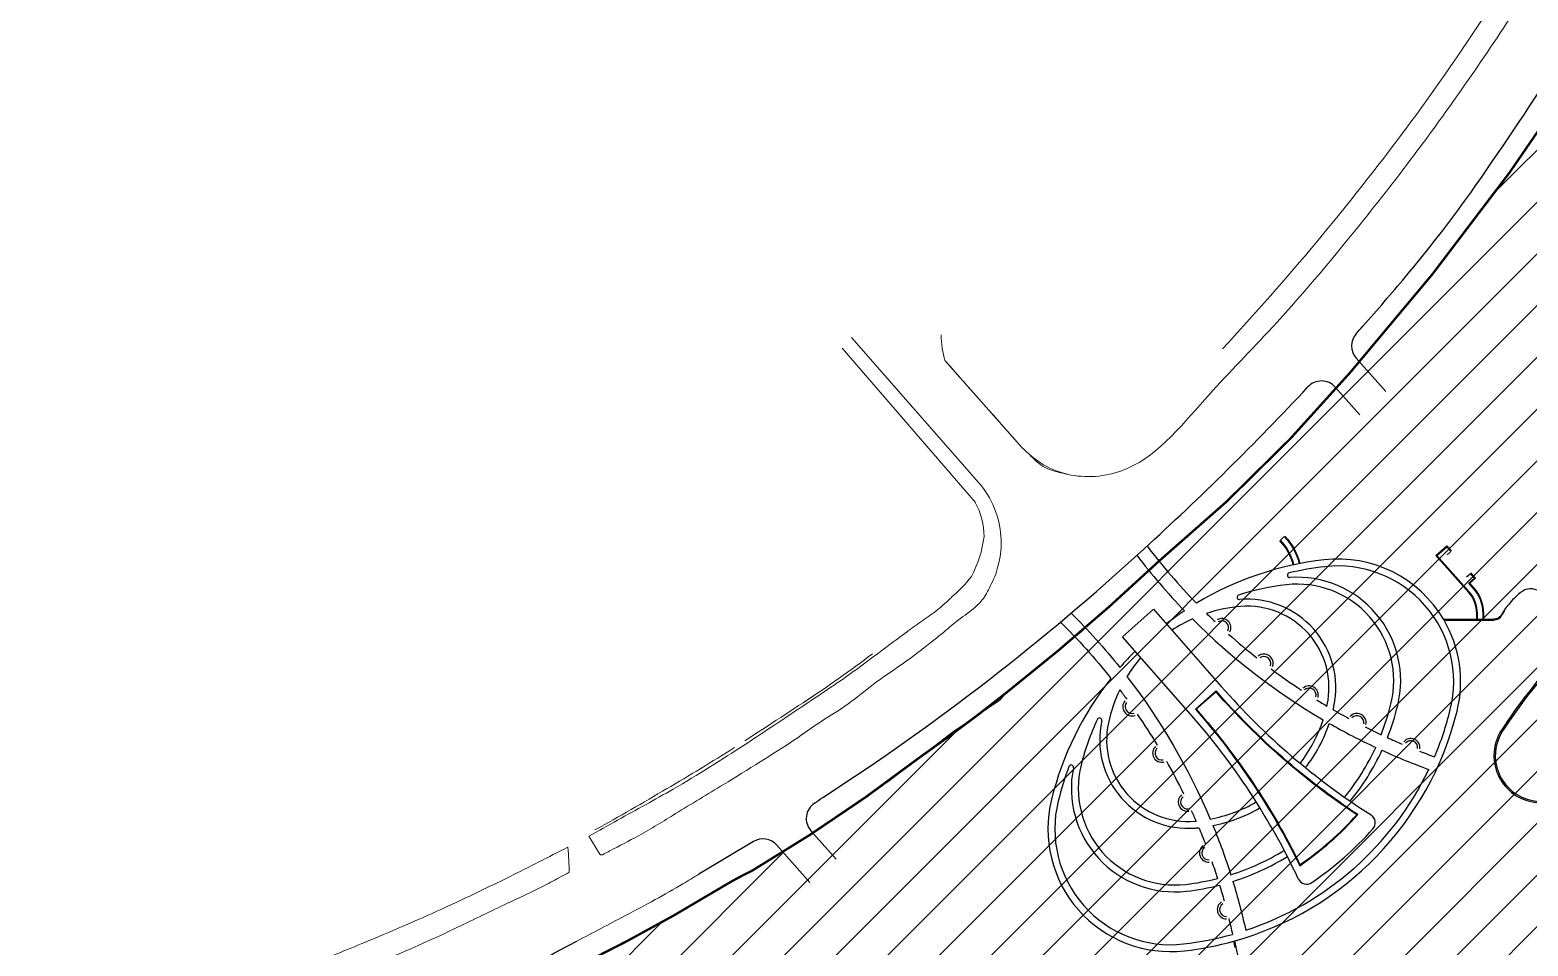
# Model space of a CAD drawing. Extents: x 216 to 1057, y -885 to -291.
# Drawn here: x 996.48 to 1005.25, y -659.51 to -654.15 of the extents above; entities that cross this region are included whole.
import ezdxf

# ---------------------------------------------------------------- set-up
doc = ezdxf.new("R2010")
doc.units = 0
doc.header["$LTSCALE"] = 1000
doc.header["$MEASUREMENT"] = 0
doc.linetypes.add('2', pattern=[0])
doc.linetypes.add('ACAD_ISO05W100', pattern=[34, 24, -3, 0.5, -3, 0.5, -3])
doc.layers.get('0').update_dxf_attribs({"linetype": 'CONTINUOUS'})

# ---------------------------------------------------------------- blocks, each defined once
blk = doc.blocks.new('索引图')
h = blk.add_hatch()
h.set_pattern_fill('ANSI31', color=251, scale=5000)
h.set_pattern_definition([(45, (-343244937.3183714, -671142701.8827525), (-5612.66007566822, 5612.660075668221), [])])
edge = h.paths.add_edge_path()
edge.add_line((474407.5695034266, 849246.0949320793), (471961.4824168682, 872080.5886471272))
edge.add_arc((473802.7239907384, 874479.3053838015), 3023.906829938613, 112.14770612387011, 232.49035710153208, ccw=False)
edge.add_line((472662.7244598269, 877280.0934131145), (485144.5482437611, 876056.6904962063))
edge.add_arc((490821.6291841269, 894818.1495767832), 19601.57123384822, 253.1645670300042, 285.0454535990267)
edge.add_arc((535425.1867590547, 934510.5323102474), 70696.5205690701, 236.0173147541104, 273.4034183485807)
edge.add_arc((535504.6345329881, 891078.1280997992), 27450.00000291775, 278.626962257317, 310.0839641810231)
edge.add_arc((507987.6031206846, 837504.7870352268), 55706.71354032421, 35.78127363576395, 42.86748750051143)
edge.add_arc((460404.9622062445, 879583.3686020374), 88510.51567408946, 357.2924791764528, 383.2197027970678)
edge.add_arc((611879.5264365077, 967468.6756749153), 87900.88406072807, 177.822075168889, 217.0728858094556, ccw=False)
edge.add_arc((521394.0556711555, 969755.5174274445), 2849.99999992837, 21.6969756052398, 136.7241946144876)
edge.add_arc((-1051364.124063849, 1756782.142626643), 1755957.063733553, 333.4427902041672, 333.7850218765273)
edge.add_arc((451831.639523685, 1016629.958314657), 80420.50501293989, 333.7850218763528, 349.163224694669)
edge.add_arc((680700.5987665653, 979929.2554711103), 151428.2793542369, 157.7845440161333, 171.806633082232, ccw=False)
edge.add_arc((673499.7102047205, 982870.149908185), 143649.998299275, 142.7410691608906, 157.784544016253, ccw=False)
edge.add_line((559167.5784763098, 1069838.45255816), (558548.3468564749, 1078406.886191487))
edge.add_line((558548.3468564749, 1078406.886191487), (557329.3905843496, 1099741.710198522))
edge.add_arc((545843.7931640148, 1099166.339105248), 11499.99999986853, 2.867835175945921, 74.28143903347058)
edge.add_line((548959.2845650315, 1110236.285506606), (535075.7167782784, 1114143.633788943))
edge.add_arc((535888.4536654949, 1117031.445893526), 2999.999999869557, 185.8751967509291, 254.2814390329491, ccw=False)
edge.add_arc((501309.9255030155, 1114587.172596693), 31666.48874836095, 3.869863132161769, 7.879743417269482)
edge.add_arc((529089.9081161022, 1118431.95366621), 3621.707140081853, 7.879743415470297, 55.74017717469603)
edge.add_line((531128.7359472513, 1121425.270168543), (521378.2423542738, 1126248.940049648))
edge.add_arc((30220.45447468758, 1349568.658356905), 539543.9455499442, 326.7720747651391, 335.5496474575754, ccw=False)
edge.add_arc((-6171.933083176613, 1372077.675903082), 582321.4335526038, 318.7051269726821, 326.88160868489615, ccw=False)
edge.add_arc((171776.2617781758, 1209439.882978201), 341327.7311211052, 309.70752646402156, 319.5040732944212, ccw=False)
edge.add_arc((55117.16018939018, 1301809.262161613), 487887.9099547695, 308.1793238806736, 313.31941270813155, ccw=False)
edge.add_arc((126118.8730468154, 1207856.378620386), 370152.4186992944, 304.9436071108155, 308.5293949241199, ccw=False)
edge.add_arc((113823.9324491024, 1196839.611242294), 368528.5447735003, 300.64306800766445, 307.49238635127136, ccw=False)
edge.add_arc((337424.3314990997, 805994.5203204155), 81990.28941735627, 115.8628856578045, 121.4015220407493)
edge.add_arc((97639.0413556695, 1198802.421962738), 378221.6541062893, 296.06110377461727, 301.4015220409873, ccw=False)
edge.add_line((263802.9439566135, 859036.0653184652), (256962.0801167488, 855781.1913676262))
edge.add_arc((375754.2405962944, 905340.6315073967), 128715.6381267079, 202.6456306824729, 225.5096330048358)
edge.add_line((285551.6938570142, 813518.9779603481), (287730.2858566642, 811467.9149770737))
edge.add_line((287730.2858566642, 811467.9149770737), (289964.6812006235, 809643.117395997))
edge.add_line((289964.6812006235, 809643.117395997), (292923.6812007427, 809168.117395997))
edge.add_line((292923.6812007427, 809168.117395997), (295884.6812006235, 809653.117395997))
edge.add_line((295884.6812006235, 809653.117395997), (298547.6812006235, 811028.117395997))
edge.add_line((298547.6812006235, 811028.117395997), (303657.6812006831, 816639.117395997))
edge.add_line((303657.6812006831, 816639.117395997), (307014.6812006235, 820433.117395997))
edge.add_line((307014.6812006235, 820433.117395997), (310989.6812006235, 823565.117395997))
edge.add_line((310989.6812006235, 823565.117395997), (315464.6812006235, 825937.117395997))
edge.add_line((315464.6812006235, 825937.117395997), (320286.6812006235, 827489.117395997))
edge.add_line((320286.6812006235, 827489.117395997), (325298.6812007427, 828160.117395997))
edge.add_line((325298.6812007427, 828160.117395997), (330357.6812006235, 827930.117395997))
edge.add_line((330357.6812006235, 827930.117395997), (335295.6812006235, 826811.117395997))
edge.add_line((335295.6812006235, 826811.117395997), (341051.6812006235, 824161.117395997))
edge.add_line((341051.6812006235, 824161.117395997), (346204.6812006235, 820502.117395997))
edge.add_line((346204.6812006235, 820502.117395997), (350596.6812006235, 815934.117395997))
edge.add_line((350596.6812006235, 815934.117395997), (354066.6812006235, 810637.117395997))
edge.add_line((354066.6812006235, 810637.117395997), (359598.6812006235, 811577.117395997))
edge.add_line((359598.6812006235, 811577.117395997), (359737.6812006235, 810907.117395997))
edge.add_line((359737.6812006235, 810907.117395997), (370781.6812006235, 813067.117395997))
edge.add_line((370781.6812006235, 813067.117395997), (372251.6812006235, 813335.117395997))
edge.add_line((372251.6812006235, 813335.117395997), (376772.6812006235, 813996.117395997))
edge.add_line((376772.6812006235, 813996.117395997), (381313.6812006235, 814298.117395997))
edge.add_line((381313.6812006235, 814298.117395997), (385873.6812006235, 814250.117395997))
edge.add_line((385873.6812006235, 814250.117395997), (390422.6812006235, 813852.117395997))
edge.add_line((390422.6812006235, 813852.117395997), (392002.6812006235, 813659.117395997))
edge.add_line((392002.6812006235, 813659.117395997), (397031.6812006235, 813260.117395997))
edge.add_line((397031.6812006235, 813260.117395997), (402062.6812006235, 813661.117395997))
edge.add_line((402062.6812006235, 813661.117395997), (402062.6812006235, 813651.117395997))
edge.add_line((402062.6812006235, 813651.117395997), (402132.6812006235, 813671.117395997))
edge.add_line((402132.6812006235, 813671.117395997), (402202.6812006235, 813680.117395997))
edge.add_line((402202.6812006235, 813680.117395997), (402202.6812006235, 813690.117395997))
edge.add_line((402202.6812006235, 813690.117395997), (405803.6812006235, 814374.117395997))
edge.add_line((405803.6812006235, 814374.117395997), (409474.6812006235, 814617.117395997))
edge.add_line((409474.6812006235, 814617.117395997), (411174.6812006235, 814594.117395997))
edge.add_line((411174.6812006235, 814594.117395997), (423522.6812006235, 813482.117395997))
edge.add_line((423522.6812006235, 813482.117395997), (423677.6812006235, 805492.117395997))
edge.add_line((423677.6812006235, 805492.117395997), (432317.0690256953, 805645.7726012468))
edge.add_arc((461112.1766551137, 818656.104942441), 31597.89504093763, 96.38033133729942, 204.3146137160496, ccw=False)
edge.add_arc((463263.4610075951, 792938.2904518843), 57399.99999606382, 78.80503004148352, 95.66161567550171, ccw=False)
at = {"color": 251, "linetype": '2', "lineweight": 13}
for p, q in [((351263.807872057, 963227.4181135893), (323162.7325276732, 995333.4098328352)), ((321118.5776646733, 993042.0952570438), (350002.1042919159, 959524.681057334)), ((343461.6569241285, 990257.6690577269), (360167.6667819023, 971417.3560135365)), ((370504.7750124335, 929498.4438859224), (373319.1605116129, 931782.2489000559))]:
    blk.add_line(p, q, dxfattribs=at)
at = {"color": 251}
for p, q in [((439056.2902178764, 983626.6379675865), (432636.2082336545, 990852.5463315248)), ((433374.8287128806, 978578.7676079273), (428061.5071814656, 984558.9987932444)), ((388678.2545247078, 936392.3430981636), (403354.8293341398, 919686.4356367588)), ((396593.4674791694, 913746.4031565189), (381916.8926740289, 930452.310612917)), ((319799.1226607561, 882228.4330083132), (314330.8116470575, 888383.1074172258))]:
    blk.add_line(p, q, dxfattribs=at)
at = {"color": 251, "linetype": 'Continuous', "lineweight": 13}
for p, q in [((356692.7602581382, 918290.3315685987), (370504.7750124335, 929498.4438859224)), ((345052.2741857767, 909761.341303587), (355278.6619659662, 916725.7937328815)), ((355278.6619659662, 916725.7937328815), (356692.7602581382, 918290.3315685987)), ((331209.8108091354, 899111.5587302446), (345052.2741857767, 909761.341303587)), ((266181.9206158519, 887233.9096961021), (268544.8008765578, 883290.6156159639))]:
    blk.add_line(p, q, dxfattribs=at)
at = {"color": 251, "linetype": 'ACAD_ISO05W100', "ltscale": 0.03, "const_width": 500}
blk.add_lwpolyline([(481547.5290536284, 1053914.230127573, -0.03569177615521699), (431339.6634726524, 987783.7065854073, -0.04277155296237365), (389839.9275994301, 946851.1214500666, -0.02243162970315699), (356692.7602581382, 918290.3315685987, -0.01564722771761922), (338131.0424974561, 904436.4500168562, -0.02989468993430488), (301658.6100547314, 879772.7063126564, 0.02417156611890253), (294704.7419416308, 875976.2624163628, -0.02330618897721168), (263802.9439566135, 859036.0653184652)], format="xyb", dxfattribs=at)
at = {"color": 251}
for points in [[(513162.3320193291, 1019317.589305162, 0.4090871877447271), (501052.3896951079, 1017955.514203787, 0.4139474956121382), (502064.7043381929, 1008961.148175597, 0.2723930340718778), (510805.2141456008, 1007794.744577527, -0.9553847404931237), (511578.9771199226, 1006171.614598036, 0.2080657699990617), (497955.2162752151, 988977.1874586344, 0.09653899987988611), (495373.0609716773, 950662.025005579, -0.2445383057740395), (494411.9932025671, 948065.2841091156, -0.01830963389634088), (488532.5163736343, 943112.6148446798, 0.02025097341303431), (480722.1544770002, 936481.4401433468, -0.3478684332301238), (478246.5794426203, 936295.7377419472), (472373.8671888709, 940267.7388675213), (472373.8671888709, 940267.7388675213, 0.3245975769729708), (468269.4422152042, 940031.88699615, 0.0648529393691467), (465033.0427007675, 936610.075344801, 0.02303803902833777), (464109.1824299097, 935205.5585776567, -0.2636964546209778), (462396.9111028314, 934226.4980971813), (451586.2864295244, 934185.8039387465)], [(416991.5040467381, 952153.0384215117, -0.1357601311590371), (420221.0443212986, 946278.3755201101, -0.1356216524559188)], [(417103.7560065389, 952252.7721502781, -0.1357436947586748), (420368.4042303562, 946307.0427533388, -0.1357436947586748)], [(387255.6453527808, 950135.7172513008, 0.03001287975687214), (397957.2600612044, 937719.0946105719, 0.01800439729316498)], [(415981.0943785906, 951255.3086717129, -0.1362616757876607), (418898.1143810153, 946006.0426902771, -0.1362616757876607)], [(416093.3762467504, 951355.0689735413, -0.1361707903495563), (419044.8087872267, 946037.5740324259)], [(458773.1200808287, 934212.8571531773), (458768.3893927336, 935469.5822720528, 0.1826540900674947), (457001.3640567064, 940092.5868161917), (449901.0036505461, 948084.1598294973), (452255.8199323416, 950176.3692549467), (453252.1101348996, 949055.0281686783)], [(458923.1190180779, 934213.4217939377), (458918.3883299828, 935470.1469128132, 0.1826540900660694), (457113.4981653094, 940192.2158364058), (450112.7667791843, 948071.6547408104), (452243.3148440123, 949964.60612607), (453139.976026237, 948955.3991484642)], [(385010.5138327479, 948132.7293058634, 0.02846210033075462), (395365.5589780807, 936083.1919126511, 0.01675414159331856)], [(451586.2864295244, 934185.8039387465, 0.2962853832237738), (425652.0958046913, 947117.9544914961, 0.1072352119515763), (397957.2600612044, 937719.0946105719)], [(460123.1105163693, 934217.9388841391), (460118.379828155, 935474.6640385389, 0.1826540900652397), (458010.5710346699, 940989.2479981184), (457054.0001917481, 942065.8842949867), (458287.4754059911, 943161.8035347462), (457390.8142237067, 944171.0105125904)], [(460273.1094536185, 934218.5035248995), (460268.3787654042, 935475.2286792994, 0.1826540900644231), (458122.7051431537, 941088.8770186901), (457265.7633203864, 942053.3792062998), (458499.2385349274, 943149.2984462976), (457502.9483323693, 944270.6395328045)], [(395365.5589780807, 936083.1919126511, 0.01756570268159494), (391424.0260262489, 933266.9132746458, 0.01756570268159494)], [(451673.7561932802, 934036.1321362257), (462397.4757400155, 934076.4991598129, 0.2636964546379613), (464238.1648919582, 935128.9849237204, -0.01368300031257687), (464766.9705934525, 935966.6257445812)], [(368411.0387449861, 933692.6187651157, -0.03016783792713431), (379406.1430829763, 921421.4551820755, -0.01800439729316498)], [(370703.3291627169, 935644.5796265602, -0.0285714819711509), (381362.2081050277, 923780.8834539652, -0.01675414159331856)], [(397102.9579851627, 934311.7703026533, 0.06434176855567636), (425432.4341308475, 912429.1257221699)], [(400164.8206120729, 935500.0742228031, 0.004625740143516229), (401984.9320524931, 933744.737339139, 0.004625740143516229)], [(406091.6502979398, 864446.5393550396, 0.2702456340401219), (454484.9096037149, 914298.4223166704, 0.1961613523256495), (451586.2864295244, 934185.8039387465, 0.1944698421509282)], [(404929.5462916493, 931037.6373559237, 0.01458339406093102), (411027.7193715572, 925905.401606679)], [(384662.6641756296, 927326.8807895184, 0.01756570268173289), (381362.2081050277, 923780.8834539652, 0.01756570268173289)], [(414197.8778691888, 923466.2955334187, 0.01458339406017918), (420721.6702389121, 918887.2463078499)], [(379406.1430830359, 921421.4551820755, 0.1072352105816244), (366518.7276733518, 895167.7507454157, 0.5228337036395762), (395351.5413823128, 862348.218208313, 0.03973102790616915), (406091.6502978802, 864446.5393551588, 0.03973102790616915)], [(382895.1165749431, 921829.8115811348, -0.06434176855567636), (400946.9521533251, 890917.9920815229)], [(381322.3703243732, 918946.4908940792, -0.004625740143516229), (382828.6754509211, 916915.4669907093, -0.004625740143516229)], [(424093.0623337626, 916734.8386608362, 0.004625740144330013), (426256.2680450082, 915425.4287618399)], [(385133.991985321, 913646.7273234129, -0.01458339406093102), (389438.0990096927, 906938.3578180075)], [(427612.4817647338, 914632.0479416847, 0.007082500212497655), (430992.4456731081, 912744.0908321142, 0.007082500212497655)], [(421635.626155138, 902042.4194628, 0.0817333613241752), (426758.3913023472, 911663.3754639626)], [(426758.3913023472, 911663.3754639626, 0.02032306187752048), (436837.4130274057, 906446.9055228233)], [(434539.2175251245, 910894.8875536919, 0.00708250021273148), (438022.2598775029, 909204.6348974705)], [(439386.3919260502, 908575.4752337933, 0.006433320743158788), (442606.2855217457, 907161.5169036388, 0.006433320743158788)], [(391448.6055822372, 903480.467325449, -0.01458339406017918), (395149.3174065351, 896421.2683137655)], [(431330.5190356374, 894784.0246447325, 0.0611405649536888), (438199.8761553168, 905819.4375115633)], [(438199.8761553168, 905819.4375115633, 0.01965172360363497), (448362.9573366642, 901678.4524891376)], [(446311.4565225244, 905654.5825352669, 0.006433320743332663), (449604.2122392058, 904419.7737571001)], [(396849.5962567925, 892800.7441573143, -0.004625740144330013), (397869.5008826852, 890486.9144775867)], [(401535.5544629693, 889504.4563728571, 0.08173336132502285), (411736.1488246322, 893345.4707964659, 0.08173336132502285)], [(398481.6068872213, 889039.815649271, -0.007082500212497655), (399918.5336216688, 885444.8497761488, -0.007082500212497655)], [(401535.5544630289, 889504.4563728571, -0.02032306187752048), (405410.4987905622, 878837.5428529978)], [(314117.6611557603, 877180.5626487732), (306940.0112321377, 885259.1266176701, 0.3595192978267004), (301906.4897542, 886041.1044592857), (290009.1010619402, 878971.7719644308)], [(401295.5460000038, 881689.4562886953, -0.00708250021273148), (402523.1392764449, 878017.7328763008)], [(405857.2688724399, 877405.61465168, 0.0611405649539592), (417685.484662354, 882796.5065634251, 0.0611405649539592)], [(405857.2688724399, 877405.61465168, -0.01965172360363497), (408654.8590475321, 866793.8539463282)], [(402971.371981144, 876583.9317845106, -0.006433320743158788), (403958.8630105853, 873208.7496570349, -0.006433320743158788)], [(404976.0566521883, 869340.3571702242, -0.006433320743332663), (405776.5061708093, 865915.9924852848)], [(239880.1291438937, 853142.5282648802, -0.4228853565821276), (245886.2833764553, 850771.5898610353, 0.2529162047576609), (347011.6755878925, 768880.4085817337, 0.09220054820227283), (374790.9654898643, 768679.3973325491, 0.1440518071505385), (394628.0076516271, 778598.8650978804, 0.1492931059381603), (399367.5640538931, 786789.4807450771, 0.2515724883729861), (396783.2570945024, 796322.2166780233, 0.108900699241545), (389927.519839108, 800974.3183487654, -0.3941672198063432), (389345.5121468306, 802208.6310024261), (390725.5947622061, 806512.1224629879, 0.1812970175332238), (357542.0380399823, 804905.7787868977), (359328.2957456112, 800762.768813014, -0.4073889333189361), (358827.2670502663, 799458.0616323948, 0.08419405253341218), (347273.1623607874, 791580.2996325493, -0.2945042359894907), (325998.1887803674, 787409.3500329256, -0.2037868876644319), (256619.8677201867, 856219.756587863, -0.3871993919865863), (258706.1467649341, 861910.2876398563, 0.0003028466654347193), (263573.701883316, 864451.5087455511)], [(406236.4080648422, 864487.1407866478, -0.05150528587108082), (409124.584384501, 836523.8499048948, -0.04556966617759284), (406861.1334038377, 811740.3601363897, -0.04556966617759284)]]:
    blk.add_lwpolyline(points, format="xyb", dxfattribs=at)
for points in [[(524320.8847467899, 970920.0652199984, 0.627298958791733), (518663.4131643772, 971325.8968404531, -0.09666452262827732), (491211.3461182117, 939685.3169002533, 0.08248146738664587), (464130.9714184999, 910192.1930299997, 0.5372785172066946), (470845.0939959884, 894653.5413755178, 0.02097833861029267), (482411.8108896613, 893083.2306547165, 0.1742824104172508), (492337.9490101337, 895640.1431496143, 0.04503163633287354), (511845.8682134151, 911649.5746705532, 0.3017547299942069)], [(524042.1391205788, 970809.1559063196, 0.6272989587971705), (518923.4743555188, 971176.3368963003, -0.0966645226280461), (491396.0929964781, 939448.9515242577, 0.08248146738682281), (464382.2081034184, 910028.2414268255, 0.5372785172033565), (470897.883708179, 894948.8602646589, 0.0209783386102206), (482439.6664025187, 893381.9346392155, 0.1742824104177238), (492169.2473325133, 895888.2152035236, 0.04503163633298047), (511635.4788421392, 911863.4351682663, 0.301754729993224)], [(397719.1819760799, 914737.7507562637, -0.06755477444358027), (420361.8765782714, 880795.2303442955, 0.06060722301159205), (432970.4345069528, 891872.1768740416, -0.06755477444358027), (402226.7565431595, 918697.7724130154)], [(397931.0840438008, 914724.2483234406, -0.06701839343593197), (420420.4439260364, 881017.2547174692, 0.05935032221544748), (432742.715939939, 891842.6920131445, -0.0670183928789339), (402212.8555582762, 918485.8961174488)]]:
    blk.add_lwpolyline(points, format="xyb", close=True, dxfattribs=at)
for points in [[(416168.6862656474, 951421.9804911613), (416916.2469899058, 952086.1739596128)], [(453065.2199537158, 948888.9798012972), (452317.6592293382, 948224.7863329649)], [(456568.4974267483, 943440.3976972103), (457316.0581510067, 944104.5911656618)], [(388678.2545247078, 936392.3430981636), (381916.8926740289, 930452.310612917)], [(294709.7365591526, 875992.2547682524), (301658.6100547314, 879772.7063126564)]]:
    blk.add_lwpolyline(points, dxfattribs=at)
at = {"color": 251, "linetype": 'Continuous', "lineweight": 13, "extrusion": (0, 0, -1)}
for centre, radius, start, end in [((-2615.138897418976, 1366265.02494657), 548036.0703939234, 209.3681966380797, 216.4899300739629), ((25216.8353908658, 1390535.753443837), 584857.5833593179, 216.7735345602653, 222.8416374562012)]:
    blk.add_arc(centre, radius, start, end, dxfattribs=at)
at = {"color": 251}
for centre, radius, start, end in [((-265570.852524519, 1532753.650696516), 882504.3691183287, 325.00657868603, 327.1618073398789), ((208588.157515049, 1205108.532379866), 306186.2292889311, 320.0412379943725, 324.3499228479203), ((72040.1362131238, 1319518.546039701), 484329.4675751897, 318.3732196135135, 320.0412379943725), ((-22890.41019439697, 1399869.629379392), 608671.5376013446, 318.4510525038741, 318.6554847004117), ((435626.4511311054, 993509.3202050924), 4000, 138.4510525038741, 221.6204814496784), ((-22890.4101960659, 1399869.629377365), 608671.537601246, 312.2709490864704, 316.983831974718), ((425071.2642840743, 981902.224919796), 4000, 41.6204814496784, 136.983831974718), ((32490.5957929492, 1334954.213625312), 523391.4781031181, 302.9136419972432, 312.5647808138438), ((433464.4913246632, 878595.3607097864), 67466.50913559769, 96.50432488433788, 103.1970709632098), ((428665.1872764826, 920690.0788021088), 25099.08520389885, 346.0959811218042, 96.50432488433788), ((418175.9618782997, 943793.322435379), 500, 103.1970709632098, 274.0871399344956), ((419811.8966138959, 920898.803637147), 22452.89248570435, 346.1688106238835, 94.08713993449561), ((407271.054744482, 938989.2335268259), 500, 108.1570145595969, 275.1420270778622), ((423272.8257472515, 890196.2297286987), 51849.91621089941, 96.4314778442821, 108.1570145595969), ((419811.8974298239, 920898.8043539524), 20952.89186480069, 346.1688106238835, 96.43148200296697), ((410218.9638391733, 905055.0514826775), 32062.20837178465, 94.72273234342173, 108.2752535044345), ((409034.2304133177, 919395.570098877), 19172.83494992485, 347.8775616576882, 95.14202707786217), ((409034.2303980589, 919395.5700852871), 17672.83496204461, 347.8775616576882, 94.72273234342173), ((410218.9638391733, 905055.0514826775), 32062.20837178465, 114.1470485329753, 123.2319255095361), ((403447.3347048759, 932380.4138866663), 2000, 333.5501284738825, 120.9145497086959), ((403447.3347048759, 932380.4138866663), 1500, 333.5501284738825, 120.9145497086959), ((412603.8746628761, 924674.2499108315), 2000, 340.5253500241851, 127.8897711316558), ((412603.8746628761, 924674.2499108315), 1500, 340.5253500241851, 127.8897711316558), ((410218.9638391733, 905055.0514826775), 32062.20837178465, 139.3683717409335, 148.4532436692199), ((516419.0460245609, 1018538.904159546), 150184.3121929459, 221.1633219179653, 237.5476828676663), ((422399.4912723303, 917798.7075718641), 2000, 345.1362565611396, 132.5006823045418), ((410218.9638389945, 905055.051482439), 32062.20837178465, 154.3250418080769, 167.8775616576882), ((383993.2930565476, 915289.531619072), 2000, 141.6857447910396, 289.0501658633767), ((422399.4912723303, 917798.7075718641), 1500, 345.1362565611396, 132.5006823045418), ((383993.2930565476, 915289.531619072), 1500, 141.6857447910396, 289.0501658633767), ((284002.6655949354, 814355.0606768131), 150184.3121929182, 25.05261499663274, 41.43696956377763), ((394965.7236962318, 922417.3598954678), 32062.2093221896, 347.4040738294725, 347.8775616576882), ((394965.7237104774, 922417.3598796129), 33562.20930487917, 346.5871173876692, 347.8775616576882), ((432759.0659188032, 911806.5126183033), 2000, 349.3692975192438, 136.7337235760685), ((432759.0659188032, 911806.5126183033), 1500, 349.3692975192438, 136.7337235760685), ((389810.7527034879, 928285.1096611023), 51849.91746564089, 338.4080259466501, 346.1688106238835), ((389810.7527014613, 928285.1096628904), 53349.9174680608, 338.3188667399569, 346.1688106238835), ((387539.1478659511, 930870.809710145), 67466.50664326719, 336.9171540481821, 346.0959811218042), ((423272.8257471919, 890196.2297286987), 51849.91621089941, 154.4432830067187, 166.1688172560265), ((376947.0540980101, 912348.8091715574), 500, 347.4582661490232, 154.4432830067187), ((396150.457903266, 908076.8403915167), 19172.83494992485, 167.4582661490233, 274.722739150421), ((396150.4579187036, 908076.8404048681), 17672.83496204461, 167.8775616576882, 274.722739150421), ((394965.7236963511, 922417.3598968983), 32062.20932235197, 322.7168286134229, 341.8487351610678), ((390456.003679812, 905216.768411994), 2000, 134.7105178286021, 282.0749407901988), ((444453.3576010466, 906394.493609786), 2000, 353.1654645270372, 140.5298829712997), ((444453.3576010466, 906394.493609786), 1500, 353.1654645270372, 140.5298829712997), ((390456.003679812, 905216.768411994), 1500, 134.7105178286021, 282.0749407901988), ((389810.7527035475, 928285.1096609831), 51849.91746563757, 320.9820941098891, 335.0908236402285), ((433464.4913244843, 878595.3607096672), 67466.50913559769, 159.4032226771008, 166.0959811218042), ((370778.5263419747, 902153.4408524036), 500, 348.5131554402909, 159.4032226771008), ((393271.6828461885, 897582.5346034765), 22452.89248570435, 168.5131554402909, 276.431482002967), ((393271.6820302606, 897582.5338866711), 20952.89186480069, 166.1688172560265, 276.4314853965689), ((387539.1478659511, 930870.809710145), 67466.50664332823, 288.2389508833285, 334.3613451370672), ((317321.0545444489, 891039.8812907934), 4000, 123.7767266595517, 221.6204814496784), ((150488.3073424101, 1140470.758539438), 296081.5357000168, 303.7767266595517, 304.1946853451351), ((392338.4499107599, 888776.0938978195), 25099.08520389885, 166.0959811218042, 276.5043113118867), ((396012.703243196, 894617.2270456553), 2000, 130.0996153102941, 277.4640363197228), ((396012.703243196, 894617.2270456553), 1500, 130.0996153102941, 277.4640363197228), ((394965.7236963511, 922417.3598968983), 32062.20932235197, 280.7515568200956, 299.8834670696043), ((394965.7236979008, 922417.3598968983), 32062.2093221896, 274.722739150421, 275.1962265275338), ((434757.306566596, 890119.9601274729), 2000, 318.1437454527319, 57.54768286766629), ((394965.7237117887, 922417.359880805), 33562.20930487917, 274.722739150421, 276.0131811200158), ((381142.463199079, 938151.9651219845), 73983.50459039572, 304.4565496302738, 318.1437454527319), ((400620.7796688676, 883572.1911076307), 2000, 125.866576265978, 273.2309947218558), ((400620.7796688676, 883572.1911076307), 1500, 125.866576265978, 273.2309947218558), ((389810.7527035475, 928285.1096609831), 51849.91746563757, 287.5094754075301, 301.6182075170233), ((389810.7527033091, 928285.1096608639), 51849.91746564089, 276.431482002967, 284.1922754498779), ((421869.3684684038, 878797.5708423853), 2000, 205.0526149966327, 304.4565496302738), ((389810.7527016997, 928285.1096631289), 53349.9174680608, 276.431482002967, 284.2814289784371), ((404481.6131188273, 871278.2750200033), 2000, 122.0704106035338, 269.4348336689171), ((404481.6131188273, 871278.2750200033), 1500, 122.0704106035338, 269.4348336689171), ((387539.147865653, 930870.8097100258), 67466.50664326719, 276.5043180981124, 285.6831464172232), ((272310.3611642122, 836523.8499028683), 136664.2232206921, 11.21201891401001, 11.78946267698115)]:
    blk.add_arc(centre, radius, start, end, dxfattribs=at)
at = {"color": 251, "linetype": '2', "lineweight": 13, "extrusion": (0, 0, -1)}
for centre, radius, start, end in [((-361643.7245497704, 996050.1521537304), 19082.39779603766, 342.2254149517613, 359.5309383554126), ((-336322.2651930451, 951296.1836755276), 19120.70874719347, 141.2880388199858, 160.6252817403625), ((-336441.810575664, 952104.1151653528), 15457.83609307428, 151.2076749549097, 179.8811887747429), ((-336602.2203150392, 950847.8615288734), 19011.39682789291, 159.0712077789836, 197.2920366711451), ((-325776.5434394479, 955688.2970845699), 26367.24246635635, 187.6999405947961, 207.5166173354101), ((-322947.9509263039, 964486.0407892466), 33584.00480552933, 218.6480991280806, 229.2979494788922)]:
    blk.add_arc(centre, radius, start, end, dxfattribs=at)
at = {"color": 251, "linetype": 'Continuous', "lineweight": 13}
for centre, radius, start, end in [((171393.9489842057, 1132540.76151371), 258417.0578328398, 303.2364399129368, 307.2134869181899), ((-741565.5415360332, 2516950.818709135), 1916746.691134293, 302.9165340015274, 303.4703541704648), ((62332.65950244665, 1276921.406839132), 438961.1818529294, 300.1813979243619, 302.4383268891432), ((33483.71832299232, 1314312.081301808), 485815.1320896565, 298.7955913556787, 300.9155822675439), ((268878.1787233353, 883558.4459497929), 427.6360432636156, 218.8814587066773, 301.2910958836032)]:
    blk.add_arc(centre, radius, start, end, dxfattribs=at)
for points in [[(535096.9429600239, 1218761.21647191), (528766.1724347472, 1197344.559060454), (526833.7915922999, 1191058.022476792), (519297.4442076087, 1169878.546727419), (508877.2597818375, 1144374.265068769), (500483.0409110188, 1126032.355072975), (491080.0461809635, 1107264.267390132), (476724.9872215986, 1081840.102651238), (465922.594801724, 1064514.553049803), (454681.6197096705, 1047973.800542831), (445795.3903629184, 1035708.810635448), (433374.4695033431, 1019754.194996357), (413450.3058714271, 996499.1129059792), (399762.8263121247, 981897.7945439816), (381562.6490005851, 966370.6332827806), (375134.4484413862, 965172.2537060976), (364160.7327353358, 968125.1168721914), (360167.6667819023, 971417.3560135365)], [(344802.9296189547, 938985.9788461924), (341835.3112080693, 936324.8692085743), (338574.3465080261, 933984.0105322599), (335341.5618703365, 931622.0533564091)], [(335341.5618703365, 931622.0533564091), (334405.73451823, 930938.3133683205), (333472.2686263919, 930252.8053504229), (332539.6909416914, 929567.110403657)], [(301658.6100547314, 879772.7063126564), (305521.0402685404, 882176.5794553757), (315517.2847238779, 888397.97430861), (325278.4994341731, 894984.5793538094), (331209.8108091354, 899111.5587302446)], [(144931.2617029548, 839853.6426239014), (150030.0185310245, 841179.7457612753), (164895.6713297963, 845367.8813260794), (188400.5337862372, 852964.4095306396), (208474.250044167, 860490.1428823471), (220576.25357306, 865433.2805634737), (237380.7498095036, 872846.9259399176), (249074.0003796816, 878480.8063604832), (261572.4877643585, 884796.2338701487)], [(261572.4877643585, 884796.2338701487), (261823.4204022884, 881993.7654691935), (261882.6890793443, 879377.6446861029)], [(163687.1550596952, 839872.0382839441), (164163.2850549817, 840005.3931679726), (166965.4923180342, 840790.9521414042), (178550.3982594609, 844058.1216362715), (191997.4962052703, 848835.2274010181), (209261.294316113, 855322.505432725), (222641.4350157976, 860702.6681025028), (237700.9912511706, 867457.4151979685), (248497.1451815963, 872663.9243420362), (256523.3013598919, 876485.8206143379), (260123.0981059074, 878428.2027381659), (261882.6890793443, 879377.6446861029)], [(290009.1010619402, 878971.7719644308), (286574.261952579, 876858.973410964), (280550.0521491766, 873442.851333499), (273983.6459652185, 869919.7093197107), (263573.701883316, 864451.5087455511)], [(263670.9100753069, 859037.3048205376), (274183.592084825, 864360.318849802), (278007.2926888466, 866395.4137223959), (284311.5410023332, 869832.0294427872), (288696.2139087319, 872403.1124762297), (294704.7076107264, 875976.2637820244)]]:
    blk.add_spline(points, degree=3, dxfattribs=at)
at = {"color": 251, "linetype": '2', "lineweight": 13}
for points in [[(343461.6569241285, 990257.6690577269), (360167.6667819023, 971417.3560135365)], [(370037.3277401328, 965672.9150154591), (367935.4460901618, 966150.9754616022), (364282.6624400616, 967634.0154069662), (361443.8550075293, 970244.02434659), (360167.6667819023, 971417.3560135365)], [(340769.0518178344, 929552.2261604071), (343106.7008541822, 931401.1142272949), (345894.8562923074, 933744.6464123726), (349641.4898728728, 936587.7259304523), (351738.5916356444, 938746.5744270086), (353437.5486111641, 941813.5602595806), (354411.7576675415, 944048.8549314737), (354744.1549669504, 945164.0302548409)]]:
    blk.add_spline(points, degree=3, dxfattribs=at)
at = {"color": 251, "linetype": 'Continuous', "lineweight": 13}
for points, knots in [([(332519.8518782258, 929567.14628613), (332181.6741970778, 929318.9763524532), (329400.6913436651, 927269.7165608406), (323078.0885360241, 922391.5981879234), (312439.6784552336, 915349.6925141811), (299317.6590056419, 906523.4598135948), (285868.5925295353, 898013.3184907436), (274347.7592873573, 891798.0714855194), (268251.495949626, 888390.6649384499), (266181.9206158519, 887233.9096961021)], [0, 0, 0, 0, 0.0159754914689447, 0.1315630457294066, 0.304026492644796, 0.5015848233949116, 0.7340094406584909, 0.9097008332558142, 1, 1, 1, 1]), ([(269099.6265082359, 883192.6116263866), (269648.8246089816, 883481.7759274244), (272245.9869303703, 884849.2362867594), (277677.1558029652, 887576.1256479025), (285757.2810875177, 892601.7615553141), (294596.8139891028, 897884.4877947569), (303191.4878798127, 903250.7320973873), (310326.3366116881, 907697.511485815), (316504.0334169269, 912160.5562144518), (322495.6666808724, 915701.9305360317), (327894.935313642, 920323.8048181534), (333346.7308236361, 923908.888890028), (337639.1405214667, 927049.0137888193), (339876.6659155488, 928846.4976475239), (340751.2346360683, 929538.1357381344), (340769.0518178344, 929552.2261604071)], [0, 0, 0, 0, 0.02178809127066206, 0.1030360624857749, 0.2131966026162428, 0.3555476643889188, 0.4645742486023815, 0.5688878392999711, 0.6505267851176549, 0.7320088874308591, 0.8125810691814104, 0.8992624246621408, 0.9608602259201291, 0.9992026235819319, 1, 1, 1, 1])]:
    blk.add_open_spline(points, degree=3, knots=knots, dxfattribs=at)
blk.add_open_spline([(335341.5618703365, 931622.0533564091), (334399.7418801785, 930938.7987219095), (333457.9218913317, 930255.5440897942), (332519.8518782258, 929567.14628613)], degree=3, dxfattribs=at)

msp = doc.modelspace()

# ---------------------------------------------------------------- block references
at = {"xscale": 2.700000000000001e-05, "yscale": 2.700000000000001e-05, "zscale": 2.700000000000001e-05}
msp.add_blockref('索引图', (992.5635139495978, -682.8226928765148), dxfattribs=at)

doc.saveas('drawing.dxf')
